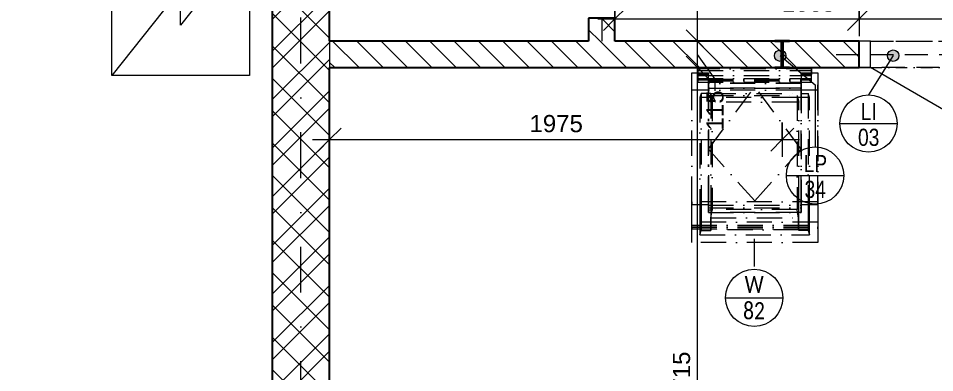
# Model space of a CAD drawing. Header units: millimetres. Extents: x -2204 to 40828, y -3577 to 13817.
# Drawn here: x 14967 to 18965, y 3428 to 4975 of the extents above; entities that cross this region are included whole.
import ezdxf

# ---------------------------------------------------------------- set-up
doc = ezdxf.new("R2010")
doc.units = ezdxf.units.MM
for name, pattern in [('HA_Dash_3mm-S1mm', [150, 100, -50]), ('HA_DashDot_10mm-S3mm', [500, 200, -150, 0, -150]), ('HA_DashDot_2_2mm-S0_6mm', [110, 50, -30, 0, -30]), ('HA_DashDot_4mm', [200, 110, -45, 0, -45])]:
    doc.linetypes.add(name, pattern=pattern)
for name, color, linetype, lineweight in [('A-____-____-DIMS', 9, 'Continuous', 5), ('A-____-____-DIMS-50', 9, 'Continuous', 5), ('A-DOOR-____-MCUT', 9, 'HA_DashDot_2_2mm-S0_6mm', 9), ('A-DOOR-____-OTLN', 9, 'Continuous', 9), ('A-DOOR-FRAM-MCUT', 9, 'Continuous', 9), ('A-GENM-____-HDLN', 9, 'HA_Dash_3mm-S1mm', 9), ('A-GENM-____-IDEN', 9, 'Continuous', 9), ('A-GENM-____-OTLN', 9, 'Continuous', 9), ('A-GLAZ-____-IDEN', 9, 'Continuous', 9), ('A-GLAZ-____-OTLN', 9, 'Continuous', 5), ('A-WALL-____-MCUT', 9, 'Continuous', 9), ('A-WALL-____-PATT', 9, 'Continuous', 25), ('I-WALL-____-MCUT', 9, 'Continuous', 25), ('Q-CASE-____-OTLN', 9, 'Continuous', 9), ('Q-SPCQ-____-OTLN', 9, 'Continuous', 9), ('S-COLS-____-MCUT', 9, 'Continuous', 25), ('S-COLS-____-OTLN', 9, 'Continuous', 9), ('S-GRID-____-OTLN', 9, 'Continuous', 5)]:
    doc.layers.add(name, color=color, linetype=linetype, lineweight=lineweight)
doc.styles.add('Arial_1', font='arial.ttf', dxfattribs={"height": 75})
doc.styles.add('Arial_2', font='arial.ttf', dxfattribs={"width": 0.8, "height": 75})
doc.styles.add('Calibri', font='calibri.ttf', dxfattribs={"width": 0.8, "height": 75})
doc.dimstyles.new('Inner_Dimensions', dxfattribs={"dimscale": 304.8, "dimtxt": 76.519455, "dimasz": 0.328084, "dimexe": 0.246063, "dimexo": 0.0625, "dimgap": 0.032808, "dimtad": 1, "dimdec": 0, "dimzin": 0, "dimdsep": 46, "dimtxsty": 'Arial_1', "dimblk1": 'OBLIQUE', "dimblk2": 'OBLIQUE', "dimsah": 1, "dimcen": 0.09, "dimdle": 0.246063, "dimazin": 0, "dimtfac": 1, "dimtdec": 4, "dimtix": 1, "dimtmove": 2, "dimatfit": 3, "dimfxl": 0.246063, "dimfxlon": 1, "dimtvp": 1, "dimtolj": 1, "dimtzin": 0, "dimlwd": 9, "dimlwe": 9, "dimarcsym": 2})
doc.dimstyles.new('Inner_Dimensions_1', dxfattribs={"dimscale": 304.8, "dimtxt": 76.519455, "dimasz": 0.328084, "dimexe": 0.246063, "dimexo": 0.0625, "dimgap": 0.032808, "dimtad": 1, "dimdec": 0, "dimzin": 0, "dimdsep": 46, "dimtxsty": 'Arial_1', "dimblk1": 'OBLIQUE', "dimblk2": 'OBLIQUE', "dimsah": 1, "dimcen": 0.09, "dimdle": 0.246063, "dimazin": 0, "dimtfac": 1, "dimtdec": 4, "dimtix": 1, "dimtmove": 0, "dimatfit": 3, "dimfxl": 0.246063, "dimfxlon": 1, "dimtvp": 1, "dimtolj": 1, "dimtzin": 0, "dimlwd": 9, "dimlwe": 9, "dimarcsym": 2})
doc.dimstyles.new('Inner_Dimensions_2', dxfattribs={"dimscale": 304.8, "dimtxt": 76.519455, "dimasz": 0.328084, "dimexe": 0.246063, "dimexo": 0.0625, "dimgap": 0.032808, "dimtad": 1, "dimdec": 0, "dimzin": 0, "dimdsep": 46, "dimtxsty": 'Arial_1', "dimblk1": 'OBLIQUE', "dimblk2": 'OBLIQUE', "dimsah": 1, "dimcen": 0.09, "dimdle": 0.246063, "dimazin": 0, "dimtfac": 1, "dimtdec": 4, "dimtix": 1, "dimtmove": 1, "dimatfit": 3, "dimfxl": 0.246063, "dimfxlon": 1, "dimtvp": 1, "dimtolj": 1, "dimtzin": 0, "dimlwd": 9, "dimlwe": 9, "dimarcsym": 2})
pattern_1 = [(135, (0, 0), (-53.033, -53.033), [])]

# ---------------------------------------------------------------- blocks, each defined once
blk = doc.blocks.new('HA_DR_Double_Swing_Solid - In_BJ_1200x2100_800-2099675-DSP_3NP-A')
at = {"layer": 'A-DOOR-____-MCUT'}
for p, q in [((-600, 57.5), (600, 57.5)), ((-600, -57.5), (600, -57.5))]:
    blk.add_line(p, q, dxfattribs=at)
at = {"layer": 'A-DOOR-____-OTLN', "lineweight": 5}
for p, q in [((-253.6, -257.5), (-600, -57.5)), ((600, -857.5), (600, -57.5))]:
    blk.add_line(p, q, dxfattribs=at)
for centre, radius, start, end in [((-600, -57.5), 400, 330, 0), ((600, -57.5), 800, 180, 270)]:
    blk.add_arc(centre, radius, start, end, dxfattribs=at)
at = {"layer": 'A-DOOR-FRAM-MCUT'}
for p, q in [((-600, 57.5), (-650, 57.5)), ((-600, -57.5), (-600, 57.5)), ((650, 57.5), (600, 57.5)), ((600, 57.5), (600, -57.5)), ((-650, -57.5), (-600, -57.5)), ((600, -57.5), (650, -57.5))]:
    blk.add_line(p, q, dxfattribs=at)
blk = doc.blocks.new('Roof-Windows_VELUX_GLL_1061 - CK02-V14-DSP_3NP-A')
at = {"layer": 'A-GLAZ-____-OTLN', "color": 31, "linetype": 'HA_DashDot_4mm'}
for p, q in [((17905, 4661.2), (17905, 4737.6)), ((17932.3, 4755), (17932.3, 4750.7)), ((17932.3, 4750.7), (17932.3, 4747.8)), ((17932.3, 4747.8), (17932.3, 4737.6)), ((17932.3, 4747.8), (18427.7, 4747.8)), ((17932.3, 4729.7), (17932.3, 4737.7)), ((17932.3, 4729.7), (17932.3, 4725.5)), ((17932.3, 4729.7), (17932.3, 4696.7)), ((17977.6, 4729.7), (17932.3, 4729.7)), ((17932.3, 4725.5), (17932.3, 4712.4)), ((17932.3, 4725.5), (18427.7, 4725.5)), ((17977.6, 4737.6), (17977.6, 4729.7)), ((17977.6, 4709.7), (17977.6, 4729.7)), ((18382.1, 4729.7), (18382.1, 4737.6)), ((18427.7, 4729.7), (18382.1, 4729.7)), ((18382.1, 4729.7), (18382.1, 4716.3)), ((18427.7, 4750.7), (18427.7, 4755)), ((18427.7, 4747.8), (18427.7, 4750.7)), ((18427.7, 4737.6), (18427.7, 4747.8)), ((18427.7, 4737.7), (18427.7, 4729.7)), ((18427.7, 4696.7), (18427.7, 4729.7)), ((18427.7, 4725.5), (18427.7, 4729.7)), ((18427.7, 4712.4), (18427.7, 4725.5)), ((18455, 4737.6), (18455, 4661.2)), ((17932.3, 4712.4), (17932.3, 4706.6)), ((17932.3, 4712.4), (18427.7, 4712.4)), ((17932.3, 4706.6), (17932.3, 4696.7)), ((17932.3, 4706.6), (17977.6, 4706.6)), ((17932.3, 4696.7), (18427.7, 4696.7)), ((17977.6, 4692.6), (17977.6, 4709.6)), ((17977.6, 4702.2), (18382.1, 4702.2)), ((17977.6, 4692.6), (17977.6, 4690.2)), ((17977.6, 4690.2), (17977.6, 4174.5)), ((18382.1, 4716.3), (18382.1, 4709.7)), ((18382.1, 4709.6), (18382.1, 4692.6)), ((18382.1, 4706.6), (18427.7, 4706.6)), ((18382.1, 4692.6), (18382.1, 4690.2)), ((18382.4, 4174.5), (18382.4, 4690.2)), ((18427.7, 4706.6), (18427.7, 4712.4)), ((18427.7, 4696.7), (18427.7, 4706.6)), ((17977.6, 4661.2), (17905, 4661.2)), ((17905, 4174.5), (17905, 4661.2)), ((17946.3, 4647), (17940.7, 4629.9)), ((17977.6, 4647), (17946.3, 4647)), ((17946.3, 4647), (17946.3, 4174.5)), ((18382.1, 4670.4), (17977.6, 4670.4)), ((17977.6, 4670.4), (18382.1, 4670.4)), ((18455, 4661.2), (18382.4, 4661.2)), ((18382.4, 4647.3), (18413.6, 4647.3)), ((18413.6, 4647.3), (18413.6, 4174.5)), ((18419, 4629.9), (18413.6, 4647.3)), ((18455, 4661.2), (18455, 4174.5)), ((17977.6, 4629.9), (17940.7, 4629.9)), ((17940.7, 4629.9), (17940.7, 4174.5)), ((17977.6, 4637.6), (18365, 4637.6)), ((17977.6, 4635.6), (17994.6, 4635.6)), ((17994.6, 4635.6), (17994.6, 4174.5)), ((18365, 4608.8), (17994.6, 4608.8)), ((18365, 4637.6), (18365, 4174.5)), ((18419, 4629.9), (18382.4, 4629.9)), ((18419, 4174.5), (18419, 4629.9)), ((17905, 4174.5), (17905, 4162.5)), ((17905, 4162.5), (17905, 4174.5)), ((17905, 4064.9), (17905, 4162.5)), ((17905, 4162.5), (17977.6, 4162.5)), ((17940.7, 4162.5), (17940.7, 4064.9)), ((17946.3, 4162.5), (17946.3, 4064.9)), ((17977.6, 4162.5), (17977.6, 4174.5)), ((17977.6, 4159.5), (17977.6, 4162.5)), ((17977.6, 4162.5), (17977.6, 4147.1)), ((17977.6, 4159.5), (18382.1, 4159.5)), ((17977.6, 4147.1), (17977.6, 4159.5)), ((18382.1, 4162.5), (18382.1, 4174.5)), ((18382.1, 4159.5), (18382.1, 4162.5)), ((18382.1, 4162.5), (18455, 4162.5)), ((18382.1, 4147.1), (18382.1, 4159.5)), ((18382.4, 4147.1), (18382.4, 4162.5)), ((18413.6, 4162.5), (18413.6, 4064.9)), ((18419, 4064.9), (18419, 4162.5)), ((18455, 4162.5), (18455, 4174.5)), ((18455, 4162.5), (18455, 4174.5)), ((18455, 4162.5), (18455, 4064.9)), ((17977.6, 4147.1), (18382.1, 4147.1)), ((17977.6, 4127.3), (17977.6, 4147.1)), ((17977.6, 4147.1), (18382.4, 4147.1)), ((17977.6, 4127.3), (17977.6, 4147.1)), ((17977.6, 4127.3), (18382.1, 4127.3)), ((18382.4, 4127.3), (17977.6, 4127.3)), ((17988, 4127.3), (17988, 4064.9)), ((17988.8, 4103.5), (17992.9, 4127.3)), ((18371.3, 4103.5), (18367.2, 4127.3)), ((18372, 4064.9), (18372, 4127.3)), ((18382.1, 4127.3), (18382.1, 4147.1)), ((18382.4, 4147.1), (18382.4, 4127.3)), ((17988.8, 4103.5), (18371.3, 4103.5)), ((17988.8, 4064.9), (17988.8, 4103.5)), ((18371.3, 4064.9), (18371.3, 4103.5)), ((17905, 4056.2), (17905, 4064.9)), ((17905, 4064.9), (17905, 4056.2)), ((17905, 4064.9), (18455, 4064.9)), ((17905, 3996.8), (17905, 4056.2)), ((17940.7, 4056.2), (17940.7, 4029.5)), ((17940.7, 4029.5), (17946.3, 4048.2)), ((17946.3, 4056.2), (17946.3, 4048.2)), ((17946.3, 4048.2), (17988, 4048.2)), ((17988, 4056.2), (17988, 4048.2)), ((17988, 4048.2), (17988.8, 4051.9)), ((17988.8, 4051.9), (17988.8, 4056.2)), ((18371.3, 4051.9), (17988.8, 4051.9)), ((18371.3, 4051.9), (18371.3, 4056.2)), ((18372, 4048.5), (18371.3, 4051.9)), ((18372, 4048.5), (18372, 4056.2)), ((18413.6, 4048.5), (18372, 4048.5)), ((18413.6, 4056.2), (18413.6, 4048.5)), ((18413.6, 4048.5), (18419, 4029.5)), ((18419, 4029.5), (18419, 4056.2)), ((18455, 4056.2), (18455, 4064.9)), ((18455, 4064.9), (18455, 4056.2)), ((18455, 4056.2), (18455, 3996.8)), ((17940.7, 4029.5), (18419, 4029.5))]:
    blk.add_line(p, q, dxfattribs=at)
at = {"layer": 'A-GLAZ-____-OTLN', "color": 253, "linetype": 'HA_DashDot_4mm'}
for p, q in [((17905, 4737.6), (17977.6, 4737.6)), ((17905, 4174.5), (17905, 4737.6)), ((18427.7, 4755), (17932.3, 4755)), ((17932.3, 4754.2), (17932.3, 4755)), ((17932.3, 4737.7), (17932.3, 4754.2)), ((17977.6, 4174.5), (17977.6, 4737.6)), ((18382.1, 4737.6), (18455, 4737.6)), ((18382.1, 4174.5), (18382.1, 4737.6)), ((18427.7, 4755), (18427.7, 4754.2)), ((18427.7, 4754.2), (18427.7, 4737.7)), ((18455, 4174.5), (18455, 4737.6)), ((17977.6, 4709.6), (18382.1, 4709.6)), ((18382.1, 4692.6), (17977.6, 4692.6)), ((18382.1, 4690.2), (17977.6, 4690.2)), ((17977.6, 4404.1), (18180, 4676.6)), ((18382.1, 4404.5), (18180, 4676.6)), ((18180, 4177.6), (17977.6, 4404.1)), ((18180, 4177.6), (18382.1, 4403.7)), ((17905, 4085.2), (17905, 4174.5)), ((18455, 4174.5), (17905, 4174.5)), ((18455, 4174.5), (18455, 4085.2)), ((17905, 4072), (17905, 4085.2)), ((18455, 4085.2), (17905, 4085.2)), ((18455, 4085.2), (18455, 4072)), ((17905, 4063.2), (17905, 4072)), ((17905, 4072), (18455, 4072)), ((17905, 4056.2), (17905, 4063.2)), ((17905, 4063.2), (18455, 4063.2)), ((17905, 3996.8), (17905, 4056.2)), ((17905, 4056.2), (18455, 4056.2)), ((18455, 4072), (18455, 4063.2)), ((18455, 4063.2), (18455, 4056.2)), ((18455, 4056.2), (18455, 3996.8)), ((18455, 3996.8), (17905, 3996.8))]:
    blk.add_line(p, q, dxfattribs=at)
at = {"layer": 'A-GLAZ-____-OTLN', "color": 7, "linetype": 'HA_DashDot_4mm'}
for p, q in [((17932.3, 4737.6), (17932.3, 4729.7)), ((18427.7, 4729.7), (18427.7, 4737.6)), ((17977.6, 4702.2), (17977.6, 4709.7)), ((17977.6, 4709.6), (17977.6, 4702.2)), ((17977.6, 4706.6), (18382.1, 4706.6)), ((17977.6, 4690.2), (17977.6, 4670.4)), ((17977.6, 4670.4), (17977.6, 4690.2)), ((18382.1, 4709.7), (18382.1, 4702.2)), ((18382.1, 4702.2), (18382.1, 4709.6)), ((18382.1, 4690.2), (18382.1, 4670.4)), ((18382.4, 4670.4), (18382.4, 4690.2)), ((17977.6, 4670.4), (17977.6, 4637.6)), ((17977.6, 4174.5), (17977.6, 4670.4)), ((18382.1, 4661.2), (17977.6, 4661.2)), ((17988, 4647), (17977.6, 4647)), ((17988.1, 4647.3), (17988, 4647)), ((17988, 4647), (17988, 4174.5)), ((17988.1, 4608.8), (17988.1, 4647.3)), ((17988.1, 4647.3), (18382.1, 4647.3)), ((18382.1, 4174.5), (18382.1, 4670.4)), ((18382.4, 4670.4), (18382.4, 4174.5)), ((17977.6, 4637.6), (17977.6, 4635.6)), ((17977.6, 4174.5), (17977.6, 4635.6)), ((17993.2, 4629.9), (17977.6, 4629.9)), ((17994.6, 4635.6), (17988.1, 4608.8)), ((17994.6, 4608.8), (17988.1, 4608.8)), ((17994.6, 4629.9), (17993.2, 4629.9)), ((18365, 4629.9), (17994.6, 4629.9)), ((18365, 4637.6), (18372, 4608.8)), ((18372, 4608.8), (18365, 4608.8)), ((18366.8, 4629.9), (18365.2, 4629.9)), ((18382.1, 4629.9), (18366.8, 4629.9)), ((18372, 4174.5), (18372, 4608.8)), ((17905, 4162.5), (17905, 4174.5)), ((17940.7, 4174.5), (17940.7, 4162.5)), ((17946.3, 4174.5), (17946.3, 4162.5)), ((17977.6, 4162.5), (17977.6, 4174.5)), ((17977.6, 4174.5), (17977.6, 4162.5)), ((17977.6, 4162.5), (17977.6, 4174.5)), ((17977.6, 4140.2), (17977.6, 4162.5)), ((17977.6, 4127.3), (17977.6, 4162.5)), ((17988, 4174.5), (17988, 4140.2)), ((17994.6, 4174.5), (17994.6, 4140.2)), ((18365, 4174.5), (18365, 4140.2)), ((18372, 4127.3), (18372, 4174.5)), ((18382.1, 4162.5), (18382.1, 4174.5)), ((18382.1, 4127.3), (18382.1, 4162.5)), ((18382.4, 4162.5), (18382.4, 4174.5)), ((18382.4, 4174.5), (18382.4, 4162.5)), ((18382.4, 4162.5), (18382.4, 4127.3)), ((18413.6, 4174.5), (18413.6, 4162.5)), ((18419, 4162.5), (18419, 4174.5)), ((18455, 4174.5), (18455, 4162.5)), ((18365, 4140.2), (17977.6, 4140.2)), ((17977.6, 4140.2), (17977.6, 4127.3)), ((17977.6, 4137.4), (17977.6, 4140.2)), ((17977.6, 4137.4), (17977.6, 4140.2)), ((17994.6, 4137.4), (17977.6, 4137.4)), ((17988, 4137.4), (17988, 4127.6)), ((17992.9, 4127.8), (17994.6, 4137.4)), ((17994.6, 4140.2), (17994.6, 4137.4)), ((18367.2, 4127.3), (18365, 4140.2)), ((17905, 4056.2), (17905, 4064.9)), ((17940.7, 4064.9), (17940.7, 4056.2)), ((17946.3, 4064.9), (17946.3, 4056.2)), ((17988, 4064.9), (17988, 4056.2)), ((17988.8, 4056.2), (17988.8, 4064.9)), ((18371.3, 4056.2), (18371.3, 4064.9)), ((18372, 4056.2), (18372, 4064.9)), ((18413.6, 4064.9), (18413.6, 4056.2)), ((18419, 4056.2), (18419, 4064.9)), ((18455, 4064.9), (18455, 4056.2))]:
    blk.add_line(p, q, dxfattribs=at)
at = {"layer": 'A-GLAZ-____-OTLN', "color": 10, "linetype": 'HA_DashDot_4mm'}
blk.add_line((17988, 4140.2), (17988, 4137.4), dxfattribs=at)
blk = doc.blocks.new('Casework 15 - Casework 6-1813600-DSP_3NP-A')
at = {"layer": 'Q-CASE-____-OTLN'}
for p, q in [((13350, 6725), (13350, 5799.5)), ((13950, 5799.5), (13950, 6079.5)), ((13950, 6079.5), (15375, 6079.5)), ((15375, 6079.5), (15375, 5925)), ((13350, 5199.5), (13350, 4725)), ((13950, 4725), (13950, 5199.5)), ((13350, 4725), (13950, 4725))]:
    blk.add_line(p, q, dxfattribs=at)
blk = doc.blocks.new('Lednice_Mraznička_ADNS - Lednice 600x600x1800-V20-DSP_3NP-A')
at = {"layer": 'Q-SPCQ-____-OTLN'}
for p, q in [((-300, 300), (300, 300)), ((-300, -300), (-300, 300)), ((80, 0), (-300, 300)), ((-80, 0), (80, 0)), ((300, -300), (-80, 0)), ((300, -300), (-300, -300))]:
    blk.add_line(p, q, dxfattribs=at)
blk = doc.blocks.new('HA_sCO_I_Parallel - IPE 120-2148389-DSP_3NP-A')
at = {"layer": 'S-COLS-____-MCUT'}
for p, q in [((-32, 60), (32, 60)), ((-32, 55.6), (-32, 60)), ((-3.15, 55.6), (-32, 55.6)), ((-3.15, -55.6), (-3.15, 55.6)), ((3.15, 55.6), (3.15, -55.6)), ((32, 55.6), (3.15, 55.6)), ((32, 60), (32, 55.6)), ((-32, -55.6), (-3.15, -55.6)), ((-32, -60), (-32, -55.6)), ((32, -60), (-32, -60)), ((3.15, -55.6), (32, -55.6)), ((32, -55.6), (32, -60))]:
    blk.add_line(p, q, dxfattribs=at)
blk = doc.blocks.new('TB_Porotherm KP11_5_1500mm - TB_Porotherm KP11_5_1500mm-V22-DSP_3NP-A')
at = {"layer": 'A-GENM-____-HDLN'}
for p, q in [((-750, 57.5), (750, 57.5)), ((-750, 0), (750, 0)), ((750, -57.5), (-750, -57.5))]:
    blk.add_line(p, q, dxfattribs=at)
blk = doc.blocks.new('TB_Porotherm KP11_5_1000mm - TB_Porotherm KP11_5_1000mm-1965691-DSP_3NP-A')
at = {"layer": 'A-GENM-____-HDLN'}
for p, q in [((-500, 57.5), (500, 57.5)), ((-500, 0), (500, 0)), ((500, -57.5), (-500, -57.5))]:
    blk.add_line(p, q, dxfattribs=at)
blk = doc.blocks.new('DIMBLOCK136-DSP_3NP-A')
at = {"layer": 'A-____-____-DIMS-50', "lineweight": 9}
for p, q in [((17570, 5047.1), (17570, 4897.1)), ((17570, 4972.1), (17570, 5047.1)), ((18635, 5047.1), (18635, 4897.1)), ((18635, 4972.1), (18635, 5047.1)), ((17570, 4972.1), (17620, 5022.1)), ((18635, 4972.1), (18685, 5022.1)), ((17495, 4972.1), (18635, 4972.1)), ((17570, 4972.1), (17520, 4922.1)), ((18635, 4972.1), (18585, 4922.1))]:
    blk.add_line(p, q, dxfattribs=at)
at = {"layer": 'A-____-____-DIMS-50', "color": 0, "lineweight": 9, "insert": (18298.4, 5079.4), "char_height": 75, "width": 276.883, "attachment_point": 1, "line_spacing_factor": 0.941778, "style": 'Arial_1'}
blk.add_mtext('1065', dxfattribs=at)
blk = doc.blocks.new('_Oblique')
at = {"color": 0, "linetype": 'ByBlock', "lineweight": -2}
blk.add_line((-0.5, -0.5), (0.5, 0.5), dxfattribs=at)
blk = doc.blocks.new('DIMBLOCK137-DSP_3NP-A')
at = {"layer": 'A-____-____-DIMS-50', "lineweight": 9}
for p, q in [((18635, 5047.1), (18635, 4897.1)), ((18635, 4972.1), (18635, 5047.1)), ((19935, 5047.1), (19935, 4897.1)), ((19935, 4972.1), (19935, 5047.1)), ((18635, 4972.1), (18685, 5022.1)), ((19935, 4972.1), (19985, 5022.1)), ((18635, 4972.1), (18585, 4922.1)), ((18635, 4972.1), (19935, 4972.1)), ((19935, 4972.1), (19885, 4922.1))]:
    blk.add_line(p, q, dxfattribs=at)
at = {"layer": 'A-____-____-DIMS-50', "color": 0, "lineweight": 9, "insert": (19307.5, 5079.4), "char_height": 75, "width": 276.883, "attachment_point": 1, "line_spacing_factor": 0.941778, "style": 'Arial_1'}
blk.add_mtext('1300', dxfattribs=at)
blk = doc.blocks.new('DIMBLOCK148-DSP_3NP-A')
at = {"layer": 'A-____-____-DIMS-50', "lineweight": 9}
for p, q in [((16325, 4520.6), (16325, 4370.6)), ((16325, 4445.6), (16325, 4520.6)), ((18300, 4520.6), (18300, 4370.6)), ((18300, 4445.6), (18300, 4520.6)), ((16325, 4445.6), (16375, 4495.6)), ((18300, 4445.6), (18350, 4495.6)), ((16250, 4445.6), (18375, 4445.6)), ((16325, 4445.6), (16275, 4395.6)), ((18300, 4445.6), (18250, 4395.6))]:
    blk.add_line(p, q, dxfattribs=at)
at = {"layer": 'A-____-____-DIMS-50', "color": 0, "lineweight": 9, "insert": (17197.1, 4553), "char_height": 75, "width": 276.883, "attachment_point": 1, "line_spacing_factor": 0.941778, "style": 'Arial_1'}
blk.add_mtext('1975', dxfattribs=at)
blk = doc.blocks.new('HA_TAG_GM_Products - Generic-588599-DSP_3NP-A')
at = {"layer": 'A-GENM-____-IDEN'}
blk.add_line((-2.5, 0), (2.5, 0), dxfattribs=at)
blk.add_circle((0, 0), 2.5, dxfattribs=at)
blk = doc.blocks.new('DIMBLOCK175-DSP_3NP-A')
at = {"layer": 'A-____-____-DIMS-50', "lineweight": 9}
for p, q in [((17930.2, 4760), (17880.2, 4810)), ((17855.2, 4760), (18005.2, 4760)), ((17930.2, 4760), (17855.2, 4760)), ((17930.2, 1970), (17930.2, 4760)), ((17930.2, 4760), (17980.2, 4710)), ((17930.2, 2045), (17880.2, 2095)), ((17855.2, 2045), (18005.2, 2045)), ((17930.2, 2045), (17855.2, 2045)), ((17930.2, 2045), (17980.2, 1995))]:
    blk.add_line(p, q, dxfattribs=at)
at = {"layer": 'A-____-____-DIMS-50', "color": 0, "lineweight": 9, "insert": (17822.8, 3287.1), "char_height": 75, "width": 276.883, "attachment_point": 1, "rotation": 90, "line_spacing_factor": 0.941778, "style": 'Arial_1'}
blk.add_mtext('2715', dxfattribs=at)
blk = doc.blocks.new('DIMBLOCK176-DSP_3NP-A')
at = {"layer": 'A-____-____-DIMS-50', "lineweight": 9}
for p, q in [((17930.2, 4875), (17880.2, 4925)), ((17855.2, 4875), (18005.2, 4875)), ((17930.2, 4875), (17855.2, 4875)), ((17930.2, 4760), (17930.2, 4875)), ((17930.2, 4875), (17980.2, 4825)), ((17930.2, 4760), (17880.2, 4810)), ((18007.4, 4708.9), (17930.2, 4817.5)), ((17855.2, 4760), (18005.2, 4760)), ((17930.2, 4760), (17855.2, 4760)), ((17930.2, 4760), (17980.2, 4710)), ((18007.4, 4658.9), (18007.4, 4708.9))]:
    blk.add_line(p, q, dxfattribs=at)
at = {"layer": 'A-____-____-DIMS-50', "color": 0, "lineweight": 9, "insert": (17968.9, 4485.9), "char_height": 75, "width": 207.662, "attachment_point": 1, "rotation": 90, "line_spacing_factor": 0.941778, "style": 'Arial_1'}
blk.add_mtext('115', dxfattribs=at)
blk = doc.blocks.new('DIMBLOCK177-DSP_3NP-A')
at = {"layer": 'A-____-____-DIMS-50', "lineweight": 9}
for p, q in [((17930.2, 6725), (17880.2, 6775)), ((17855.2, 6725), (18005.2, 6725)), ((17930.2, 6725), (17855.2, 6725)), ((17930.2, 4875), (17930.2, 6725)), ((17930.2, 6725), (17980.2, 6675)), ((17930.2, 4875), (17880.2, 4925)), ((17855.2, 4875), (18005.2, 4875)), ((17930.2, 4875), (17855.2, 4875)), ((17930.2, 4875), (17980.2, 4825))]:
    blk.add_line(p, q, dxfattribs=at)
at = {"layer": 'A-____-____-DIMS-50', "color": 0, "lineweight": 9, "insert": (17822.8, 5889.3), "char_height": 75, "width": 276.883, "attachment_point": 1, "rotation": 90, "line_spacing_factor": 0.941778, "style": 'Arial_1'}
blk.add_mtext('1850', dxfattribs=at)
blk = doc.blocks.new('HA_TAG_WD - Type Mark-1527962-DSP_3NP-A')
at = {"layer": 'A-GLAZ-____-IDEN'}
blk.add_line((-2.5, 0), (2.5, 0), dxfattribs=at)
blk.add_circle((0, 0), 2.5, dxfattribs=at)

msp = doc.modelspace()

# ---------------------------------------------------------------- hatches: boundary and pattern name
at = {"layer": 'A-GENM-____-IDEN'}
h = msp.add_hatch(color=256, dxfattribs=at)
edge = h.paths.add_edge_path()
edge.add_arc((18291.2, 4812.1), 25, 0, 360)
h = msp.add_hatch(color=256, dxfattribs=at)
edge = h.paths.add_edge_path()
edge.add_arc((18784.2, 4812.1), 25, 0, 360)
at = {"layer": 'A-WALL-____-PATT', "lineweight": 5}
h = msp.add_hatch(dxfattribs=at)
h.set_pattern_fill('FP_6', color=256, style=0, pattern_type=2)
h.set_pattern_definition([(45, (0, 0), (-106.066, 106.066), []), (45, (75, 0), (-106.066, 106.066), []), (315, (0, 0), (70.7107, 70.7107), [])])
h.paths.add_polyline_path([(16325, 2045), (16325, 6725), (16075, 6725), (16075, 2045)])
h = msp.add_hatch(dxfattribs=at)
h.set_pattern_fill('FP_1', color=256, style=0, pattern_type=2)
h.set_pattern_definition(pattern_1)
h.paths.add_polyline_path([(17570, 4875), (17570, 4975), (17455, 4975), (17455, 4875)])
h.paths.add_polyline_path([(17455, 5775), (17570, 5775), (17570, 6725), (17455, 6725), (17455, 6066.5)])
h = msp.add_hatch(dxfattribs=at)
h.set_pattern_fill('FP_1', color=256, style=0, pattern_type=2)
h.set_pattern_definition(pattern_1)
h.paths.add_polyline_path([(17760.9, 4760), (18268, 4760), (18268, 4761.9), (18296.9, 4761.9), (18296.9, 4873.1), (18268, 4873.1), (18268, 4875), (16325, 4875), (16325, 4760), (16910.6, 4760)])
h.paths.add_polyline_path([(20135, 4760), (20135, 4875), (19935, 4875), (19935, 4760)])
h.paths.add_polyline_path([(18635, 4760), (18635, 4875), (18332, 4875), (18332, 4873.1), (18303.2, 4873.1), (18303.2, 4761.9), (18332, 4761.9), (18332, 4760), (18611.3, 4760)])

# ---------------------------------------------------------------- linework, layer by layer
at = {"layer": 'A-GENM-____-IDEN'}
for p, q in [((18291.2, 4812.1), (18443.1, 4684.9)), ((18784.2, 4812.1), (18676.3, 4640.6)), ((18443.1, 4684.9), (18443.1, 4413.4))]:
    msp.add_line(p, q, dxfattribs=at)
for centre in [(18291.2, 4812.1), (18784.2, 4812.1)]:
    msp.add_circle(centre, 25, dxfattribs=at)
at = {"layer": 'A-GLAZ-____-IDEN'}
msp.add_line((18177.6, 4012), (18177.6, 3891.1), dxfattribs=at)
at = {"layer": 'A-WALL-____-MCUT'}
msp.add_line((16325, 4875), (16325, 4760), dxfattribs=at)
at = {"layer": 'I-WALL-____-MCUT'}
for p, q in [((16325, 4875), (16325, 6310)), ((16075, 5925), (16075, 2045)), ((17455, 4975), (17455, 4875)), ((17570, 4975), (17455, 4975)), ((17570, 4875), (17570, 4975)), ((17455, 4875), (16325, 4875)), ((18268, 4875), (17570, 4875)), ((18635, 4875), (18332, 4875)), ((18635, 4760), (18635, 4875)), ((16325, 2045), (16325, 4760)), ((16325, 4760), (18268, 4760)), ((18332, 4760), (18635, 4760))]:
    msp.add_line(p, q, dxfattribs=at)
at = {"layer": 'S-GRID-____-OTLN', "linetype": 'HA_DashDot_10mm-S3mm', "lineweight": 9}
msp.add_line((16200, -723.1), (16200, 12162.7), dxfattribs=at)

# ---------------------------------------------------------------- block references
at = {"layer": 'A-DOOR-____-OTLN'}
msp.add_blockref('HA_DR_Double_Swing_Solid - In_BJ_1200x2100_800-2099675-DSP_3NP-A', (19285, 4817.5), dxfattribs=at)
at = {"layer": 'A-GENM-____-IDEN', "xscale": 49.99999999999998, "yscale": 49.99999999999998, "zscale": 49.99999999999998}
for p in [(18676.3, 4515.6), (18443.1, 4288.4)]:
    msp.add_blockref('HA_TAG_GM_Products - Generic-588599-DSP_3NP-A', p, dxfattribs=at)
at = {"layer": 'A-GENM-____-OTLN', "rotation": 270}
msp.add_blockref('TB_Porotherm KP11_5_1000mm - TB_Porotherm KP11_5_1000mm-1965691-DSP_3NP-A', (17512.5, 5375), dxfattribs=at)
at = {"layer": 'A-GENM-____-OTLN'}
msp.add_blockref('TB_Porotherm KP11_5_1500mm - TB_Porotherm KP11_5_1500mm-V22-DSP_3NP-A', (19285, 4817.5), dxfattribs=at)
at = {"layer": 'A-GLAZ-____-IDEN', "xscale": 49.99999999999998, "yscale": 49.99999999999998, "zscale": 49.99999999999998}
msp.add_blockref('HA_TAG_WD - Type Mark-1527962-DSP_3NP-A', (18177.6, 3755.1), dxfattribs=at)
at = {"layer": 'A-GLAZ-____-OTLN', "color": 253, "linetype": 'HA_DashDot_4mm'}
msp.add_blockref('Roof-Windows_VELUX_GLL_1061 - CK02-V14-DSP_3NP-A', (0, 0), dxfattribs=at)
at = {"layer": 'Q-CASE-____-OTLN'}
msp.add_blockref('Casework 15 - Casework 6-1813600-DSP_3NP-A', (0, 0), dxfattribs=at)
at = {"layer": 'Q-SPCQ-____-OTLN', "rotation": 90.00000000000084}
msp.add_blockref('Lednice_Mraznička_ADNS - Lednice 600x600x1800-V20-DSP_3NP-A', (15675, 5025), dxfattribs=at)
at = {"layer": 'S-COLS-____-OTLN', "rotation": 180}
msp.add_blockref('HA_sCO_I_Parallel - IPE 120-2148389-DSP_3NP-A', (18300, 4817.5), dxfattribs=at)

# ---------------------------------------------------------------- texts
at = {"layer": 'A-GENM-____-IDEN', "lineweight": 5, "char_height": 75, "attachment_point": 1, "style": 'Arial_2'}
for s, insert, width in [('LI', (18642.5, 4605.7), 86.582), ('03', (18630.5, 4493), 115.443), ('LP', (18393.2, 4378.5), 125.063), ('34', (18397.2, 4265.8), 115.443)]:
    msp.add_mtext(s, dxfattribs=dict(at, insert=insert, width=width))
at = {"layer": 'A-GLAZ-____-IDEN', "lineweight": 5, "char_height": 75, "attachment_point": 1, "style": 'Calibri'}
for s, insert, width in [('W', (18135.8, 3850.4), 105.823), ('82', (18129.2, 3736.1), 121.856)]:
    msp.add_mtext(s, dxfattribs=dict(at, insert=insert, width=width))

# ---------------------------------------------------------------- dimensions: what is measured, and where the dimension line sits
at = {"layer": 'A-____-____-DIMS', "lineweight": 9}
for base, p1, p2, dimstyle, override, picture, middle in [((17930.2, 6725), (17855.2, 4875), (17855.2, 6725), 'Inner_Dimensions', {"dimpost": '<>', "dimfxl": 1850}, 'DIMBLOCK177-DSP_3NP-A', (17872.8, 6027.7)), ((17930.2, 4875), (17855.2, 4760), (17855.2, 4875), 'Inner_Dimensions_2', {"dimpost": '<>', "dimfxl": 115}, 'DIMBLOCK176-DSP_3NP-A', (18018.9, 4589.7))]:
    dim = msp.add_linear_dim(base=base, p1=p1, p2=p2, angle=90, dimstyle=dimstyle, override=override, dxfattribs=at)
    dim.commit()
    dim.dimension.update_dxf_attribs({"geometry": picture, "text_midpoint": middle, "dimtype": 160, "text_rotation": 90})
for base, p1, p2, override, picture, middle in [((18635, 4972.1), (17570, 5047.1), (18635, 5047.1), {"dimpost": '<>', "dimfxl": 1065}, 'DIMBLOCK136-DSP_3NP-A', (18436.9, 5029.4)), ((19935, 4972.1), (18635, 5047.1), (19935, 5047.1), {"dimpost": '<>', "dimfxl": 1300}, 'DIMBLOCK137-DSP_3NP-A', (19445.9, 5029.4))]:
    dim = msp.add_linear_dim(base=base, p1=p1, p2=p2, dimstyle='Inner_Dimensions', override=override, dxfattribs=at)
    dim.commit()
    dim.dimension.update_dxf_attribs({"geometry": picture, "text_midpoint": middle, "dimtype": 160})
dim = msp.add_linear_dim(base=(17930.2, 4760), p1=(17855.2, 2045), p2=(17855.2, 4760), angle=90, dimstyle='Inner_Dimensions_1', override={"dimpost": '<>', "dimfxl": 2715}, dxfattribs=at)
dim.commit()
dim.dimension.update_dxf_attribs({"geometry": 'DIMBLOCK175-DSP_3NP-A', "text_midpoint": (17881.9, 3402.5)})
dim = msp.add_linear_dim(base=(18300, 4445.6), p1=(16325, 4520.6), p2=(18300, 4520.6), dimstyle='Inner_Dimensions_1', override={"dimpost": '<>', "dimfxl": 1975}, dxfattribs=at)
dim.commit()
dim.dimension.update_dxf_attribs({"geometry": 'DIMBLOCK148-DSP_3NP-A', "text_midpoint": (17312.5, 4493.9)})

doc.saveas('drawing.dxf')
